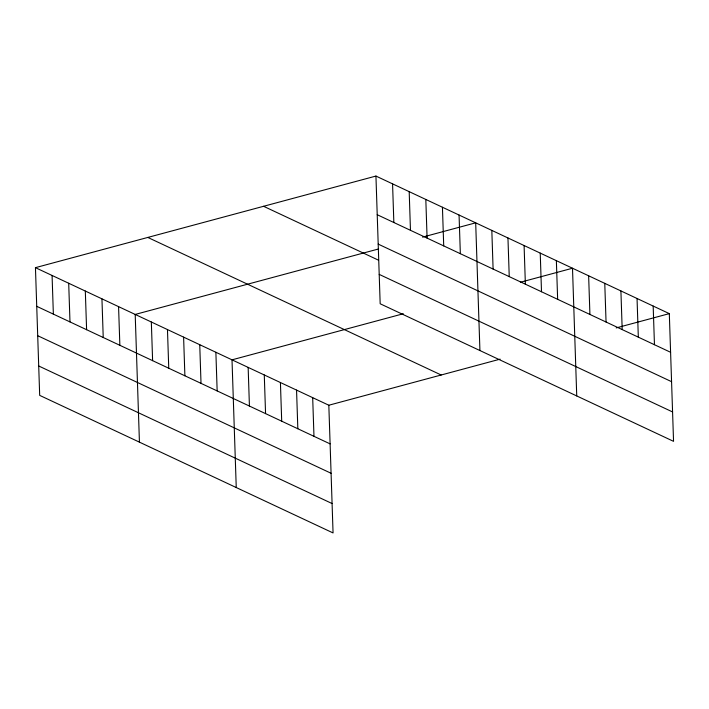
<?xml version="1.0" encoding="UTF-8"?>
<svg xmlns="http://www.w3.org/2000/svg" width="709" height="709" viewBox="0 0 709 709"><rect width="100%" height="100%" fill="white"/><g stroke="black" fill="none" stroke-linecap="round" stroke-linejoin="round"><path stroke-width="1.06" d="M35.45 267.665L328.825 405.229L333.062 532.938L39.686 395.374L35.45 267.665L375.938 176.062L669.314 313.626L673.55 441.335L380.175 303.771L375.938 176.062M378.65 248.939L135.197 314.442L139.434 442.15M422.573 237.125L475.686 222.83L479.922 350.538M403.306 313.75L232.011 359.835L236.248 487.544M520.406 282.244L572.5 268.232L576.736 395.932M328.825 405.229L500.12 359.144M616.201 327.912L669.314 313.626M377.223 214.721L670.599 352.284M378.198 244.109L671.574 381.672M263.58 206.292L378.509 260.185M379.2 274.383L672.575 411.947M147.809 237.435L441.184 374.999M36.735 306.323L330.11 443.887M37.71 335.712L331.085 473.275M38.711 365.986L332.087 503.55M653.175 306.058L654.46 344.716M637.045 298.489L638.322 337.147M620.907 290.929L622.192 329.588M604.768 283.361L606.053 322.019M588.638 275.792L589.915 314.45M556.361 260.664L557.646 299.322M540.231 253.095L541.508 291.753M524.093 245.527L525.378 284.185M507.954 237.967L509.239 276.625M491.824 230.398L493.101 269.057M459.06 215.04L460.345 253.698M442.434 207.241L443.719 245.899M425.817 199.451L427.093 238.109M409.19 191.652L410.467 230.31M392.564 183.853L393.849 222.52M312.687 397.66L313.972 436.327M296.557 390.101L297.833 428.759M280.418 382.532L281.703 421.19M264.28 374.964L265.565 413.622M248.15 367.404L249.426 406.062M215.873 352.267L217.158 390.925M199.743 344.707L201.019 383.365M183.604 337.138L184.889 375.797M167.466 329.57L168.751 368.228M151.336 322.001L152.612 360.668M118.571 306.642L119.856 345.301M101.945 298.852L103.23 337.511M85.319 291.053L86.604 329.712M68.702 283.254L69.978 321.921M52.076 275.464L53.361 314.122"/></g></svg>
